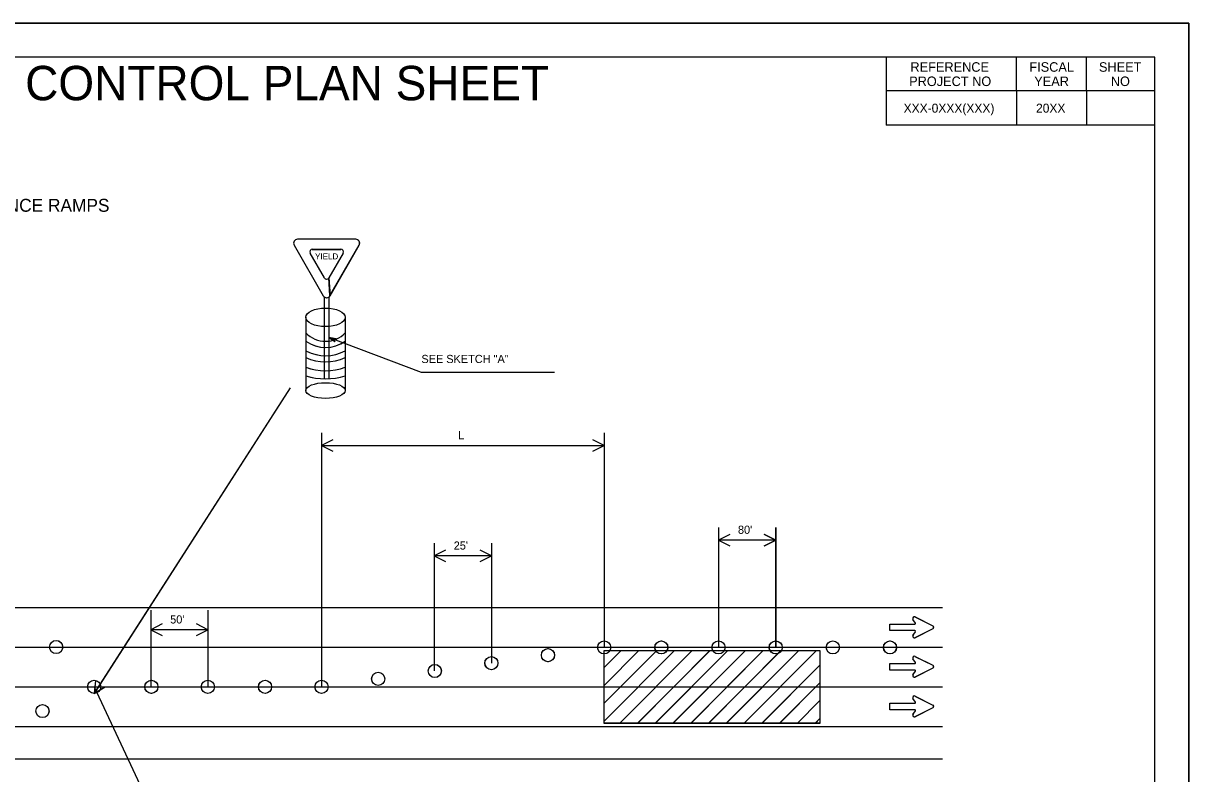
# Model space of a CAD drawing. Extents: x 0 to 34, y 0 to 22.
# Drawn here: x 16.87 to 34, y 10.97 to 22 of the extents above; entities that cross this region are included whole.
import ezdxf

# ---------------------------------------------------------------- set-up
doc = ezdxf.new("R2010")
doc.units = 0
for name, color, linetype in [('ANNO-SHT', 7, 'Continuous'), ('ANNO-TXT', 7, 'Continuous'), ('Default', 7, 'Continuous'), ('Level 1', 7, 'Continuous'), ('PlotBorder', 7, 'Continuous'), ('SHADE-GENERIC', 7, 'Continuous'), ('SHT-BNDRY', 7, 'Continuous'), ('SHT-FENCE', 7, 'Continuous')]:
    doc.layers.add(name, color=color, linetype=linetype)

msp = doc.modelspace()

# ---------------------------------------------------------------- linework, layer by layer
at = {"layer": 'Default'}
for p, q in [((29.554, 21.5), (29.554, 20.501)), ((31.471, 21.006), (31.471, 21.5)), ((32.5, 21.006), (32.5, 21.5)), ((33.5, 21.006), (29.554, 21.006)), ((31.471, 21.006), (31.471, 20.501)), ((32.5, 21.006), (32.5, 20.501)), ((33.5, 20.501), (29.554, 20.501))]:
    msp.add_line(p, q, dxfattribs=at)
at = {"layer": 'Level 1'}
for p, q in [((20.851, 18.739), (21.28, 17.996)), ((21.756, 18.827), (20.903, 18.827)), ((21.118, 18.679), (21.541, 18.679)), ((21.379, 17.996), (21.809, 18.739)), ((21.298, 18.258), (21.087, 18.622)), ((21.573, 18.622), (21.361, 18.258)), ((21.379, 17.996), (21.361, 18.258)), ((21.361, 18.258), (21.379, 17.996)), ((21.291, 17.976), (21.291, 16.786)), ((21.292, 17.976), (21.292, 16.786)), ((21.362, 17.976), (21.362, 16.786)), ((21.363, 17.976), (21.363, 16.786)), ((21.022, 17.679), (21.022, 16.603)), ((21.023, 17.679), (21.023, 16.603)), ((21.602, 17.679), (21.602, 16.603)), ((21.603, 17.679), (21.603, 16.603)), ((21.362, 17.381), (21.451, 17.324)), ((21.466, 17.364), (21.362, 17.381)), ((21.363, 17.381), (21.452, 17.324)), ((21.467, 17.364), (21.363, 17.381)), ((21.419, 17.359), (21.466, 17.364)), ((21.451, 17.324), (21.419, 17.359)), ((21.42, 17.359), (21.467, 17.364)), ((21.452, 17.324), (21.42, 17.359)), ((20.792, 16.643), (17.912, 12.152)), ((20.793, 16.644), (17.913, 12.153)), ((21.254, 15.979), (21.254, 12.249)), ((21.255, 15.979), (21.255, 12.249)), ((25.408, 15.979), (25.408, 12.828)), ((25.409, 15.979), (25.409, 12.828)), ((21.254, 15.794), (25.408, 15.794)), ((21.255, 15.794), (25.409, 15.794)), ((24.337, 15.796), (24.337, 15.794)), ((24.338, 15.796), (24.338, 15.794)), ((25.408, 15.796), (25.408, 15.794)), ((25.409, 15.796), (25.409, 15.794)), ((27.089, 14.591), (27.089, 12.828)), ((27.09, 14.591), (27.09, 12.828)), ((27.929, 14.589), (27.929, 12.828)), ((27.93, 14.589), (27.93, 12.828)), ((27.929, 14.406), (27.089, 14.406)), ((27.93, 14.406), (27.09, 14.406)), ((27.698, 14.406), (27.698, 14.404)), ((27.699, 14.406), (27.699, 14.404)), ((22.91, 14.36), (22.91, 12.481)), ((22.911, 14.36), (22.911, 12.481)), ((23.75, 14.358), (23.75, 12.597)), ((23.751, 14.358), (23.751, 12.597)), ((23.75, 14.174), (22.91, 14.174)), ((23.751, 14.174), (22.911, 14.174)), ((23.52, 14.174), (23.52, 14.173)), ((23.521, 14.175), (23.521, 14.173)), ((23.75, 14.174), (23.75, 13.316)), ((23.751, 14.174), (23.751, 13.316)), ((5.82, 13.412), (30.381, 13.412)), ((5.821, 13.412), (30.382, 13.412)), ((18.743, 13.377), (18.743, 12.249)), ((18.744, 13.377), (18.744, 12.249)), ((19.583, 13.377), (19.583, 12.249)), ((19.584, 13.377), (19.584, 12.249)), ((29.983, 13.186), (29.947, 13.24)), ((29.978, 13.275), (30.239, 13.144)), ((19.583, 13.088), (18.743, 13.088)), ((19.584, 13.088), (18.744, 13.088)), ((29.609, 13.171), (29.976, 13.171)), ((29.609, 13.074), (29.609, 13.171)), ((29.975, 13.074), (29.609, 13.074)), ((29.947, 13.005), (29.983, 13.059)), ((30.239, 13.101), (29.978, 12.97)), ((5.82, 12.833), (30.381, 12.833)), ((5.821, 12.833), (30.382, 12.833)), ((25.408, 12.27), (25.919, 12.782)), ((25.408, 12.008), (26.18, 12.782)), ((25.408, 12.532), (25.657, 12.782)), ((25.408, 11.746), (26.441, 12.782)), ((25.409, 12.27), (25.919, 12.782)), ((25.409, 12.008), (26.181, 12.782)), ((25.409, 12.532), (25.658, 12.782)), ((25.409, 11.746), (26.442, 12.782)), ((25.636, 11.711), (26.702, 12.782)), ((25.637, 11.712), (26.703, 12.782)), ((25.897, 11.711), (26.963, 12.782)), ((25.898, 11.712), (26.964, 12.782)), ((26.158, 11.711), (27.224, 12.782)), ((26.159, 11.712), (27.225, 12.782)), ((26.419, 11.711), (27.485, 12.782)), ((26.42, 11.712), (27.486, 12.782)), ((26.68, 11.711), (27.746, 12.782)), ((26.681, 11.712), (27.747, 12.782)), ((26.941, 11.711), (28.007, 12.782)), ((26.942, 11.712), (28.008, 12.782)), ((27.202, 11.711), (28.269, 12.782)), ((27.203, 11.712), (28.27, 12.782)), ((27.463, 11.711), (28.53, 12.782)), ((27.464, 11.712), (28.531, 12.782)), ((29.978, 12.696), (30.239, 12.565)), ((29.992, 12.688), (29.992, 12.688)), ((29.993, 12.688), (29.993, 12.688)), ((18.242, 12.667), (18.243, 12.666)), ((18.243, 12.667), (18.244, 12.666)), ((27.725, 11.711), (28.579, 12.569)), ((27.726, 11.712), (28.58, 12.569)), ((29.609, 12.592), (29.976, 12.592)), ((29.609, 12.495), (29.609, 12.592)), ((29.983, 12.607), (29.947, 12.661)), ((30.239, 12.522), (29.978, 12.391)), ((29.975, 12.495), (29.609, 12.495)), ((29.947, 12.426), (29.983, 12.48)), ((16.114, 12.249), (30.381, 12.249)), ((16.115, 12.249), (30.382, 12.249)), ((17.913, 12.248), (18.655, 10.654)), ((17.914, 12.248), (18.656, 10.654)), ((27.986, 11.711), (28.579, 12.307)), ((27.987, 11.712), (28.58, 12.307)), ((28.247, 11.711), (28.579, 12.045)), ((28.248, 11.712), (28.58, 12.045)), ((29.609, 12.008), (29.976, 12.008)), ((29.609, 11.911), (29.609, 12.008)), ((29.983, 12.023), (29.947, 12.077)), ((29.978, 12.112), (30.239, 11.981)), ((29.975, 11.911), (29.609, 11.911)), ((29.947, 11.842), (29.983, 11.896)), ((30.239, 11.938), (29.978, 11.807)), ((16.667, 11.665), (30.381, 11.665)), ((16.668, 11.665), (30.382, 11.665)), ((28.508, 11.711), (28.579, 11.783)), ((28.509, 11.712), (28.58, 11.783)), ((16.382, 11.192), (30.381, 11.192)), ((16.383, 11.192), (30.382, 11.192))]:
    msp.add_line(p, q, dxfattribs=at)
for points in [[(24.675, 16.867), (22.721, 16.867), (21.362, 17.381)], [(24.676, 16.867), (22.722, 16.867), (21.363, 17.381)], [(21.42, 15.877), (21.254, 15.794), (21.42, 15.711)], [(21.421, 15.878), (21.255, 15.794), (21.421, 15.711)], [(25.242, 15.711), (25.408, 15.794), (25.242, 15.877)], [(25.243, 15.711), (25.409, 15.794), (25.243, 15.878)], [(27.255, 14.489), (27.089, 14.406), (27.255, 14.322)], [(27.256, 14.489), (27.09, 14.406), (27.256, 14.322)], [(27.762, 14.322), (27.929, 14.406), (27.762, 14.489)], [(27.763, 14.322), (27.93, 14.406), (27.763, 14.489)], [(23.076, 14.258), (22.91, 14.174), (23.076, 14.091)], [(23.077, 14.258), (22.911, 14.175), (23.077, 14.091)], [(23.584, 14.091), (23.75, 14.174), (23.584, 14.258)], [(23.585, 14.091), (23.751, 14.175), (23.585, 14.258)], [(18.909, 13.172), (18.743, 13.088), (18.909, 13.005)], [(18.91, 13.172), (18.744, 13.088), (18.91, 13.005)], [(19.417, 13.005), (19.583, 13.088), (19.417, 13.172)], [(19.418, 13.005), (19.584, 13.088), (19.418, 13.172)], [(17.932, 12.338), (17.912, 12.152), (18.072, 12.248)], [(17.933, 12.338), (17.913, 12.153), (18.073, 12.248)]]:
    msp.add_lwpolyline(points, dxfattribs=at)
for points in [[(25.408, 12.782), (28.579, 12.782), (28.579, 11.711), (25.408, 11.711)], [(25.409, 12.782), (28.58, 12.782), (28.58, 11.712), (25.409, 11.712)]]:
    msp.add_lwpolyline(points, close=True, dxfattribs=at)
for centre, major_axis, start_param, end_param in [((20.903, 18.768), (0, -0.059), 3.141593, 5.235667), ((21.12, 18.642), (0, -0.0369), 3.141593, 5.235667), ((21.54, 18.642), (0, 0.0369), 4.189111, 6.283185), ((21.756, 18.768), (0, 0.059), 4.189111, 6.283185), ((21.33, 18.275), (0, 0.0369), 2.096463, 4.186723), ((21.33, 18.025), (0, 0.059), 2.095424, 4.187761), ((21.311, 17.731), (0, -0.404), 5.484172, 7.091219), ((21.311, 17.731), (0, -0.496), 5.660135, 6.912526), ((21.312, 17.731), (0, -0.404), 5.484172, 7.091219), ((21.312, 17.731), (0, -0.496), 5.660135, 6.912526), ((21.311, 17.731), (0, -0.616), 5.813026, 6.775447), ((21.312, 17.731), (0, -0.616), 5.813026, 6.775447), ((21.311, 17.731), (0, -0.707), 5.861006, 6.709309), ((21.312, 17.731), (0, -0.707), 5.861006, 6.709309), ((21.311, 17.731), (0, -0.838), 5.93013, 6.639415), ((21.311, 17.731), (0, -0.956), 5.975548, 6.593567), ((21.312, 17.731), (0, -0.838), 5.93013, 6.639415), ((21.312, 17.731), (0, -0.956), 5.975548, 6.593567), ((29.967, 13.254), (0, -0.0241), 2.678155, 5.300602), ((29.975, 13.181), (0, 0.00965), 3.141803, 5.301246), ((29.975, 13.065), (0, 0.00965), 4.123952, 6.283395), ((30.228, 13.123), (0, -0.0241), 0.463604, 2.678408), ((29.968, 12.992), (0, -0.0241), 4.124596, 6.747043), ((29.967, 12.674), (0, -0.0241), 2.678155, 5.300602), ((29.975, 12.601), (0, 0.00965), 3.141803, 5.301246), ((30.228, 12.544), (0, -0.0241), 0.463604, 2.678408), ((29.968, 12.413), (0, -0.0241), 4.124596, 6.747043), ((29.975, 12.486), (0, 0.00965), 4.123952, 6.283395), ((29.967, 12.091), (0, -0.0241), 2.678155, 5.300602), ((29.975, 12.018), (0, 0.00965), 3.141803, 5.301246), ((29.968, 11.829), (0, -0.0241), 4.124596, 6.747043), ((29.975, 11.902), (0, 0.00965), 4.123952, 6.283395), ((30.228, 11.96), (0, -0.0241), 0.463604, 2.678408)]:
    msp.add_ellipse(centre, major_axis=major_axis, ratio=0.996122, start_param=start_param, end_param=end_param, dxfattribs=at)
for centre, major_axis, ratio in [((21.312, 17.679), (0.29, 0), 0.471686), ((21.313, 17.679), (0.29, 0), 0.471686), ((21.312, 16.603), (0.29, 0), 0.39714), ((21.313, 16.603), (0.29, 0), 0.39714), ((17.353, 12.833), (0, 0.0965), 0.996122), ((25.409, 12.828), (0, 0.0965), 0.996122), ((26.249, 12.828), (0, 0.0965), 0.996122), ((27.09, 12.828), (0, 0.0965), 0.996122), ((27.93, 12.828), (0, 0.0965), 0.996122), ((28.77, 12.828), (0, 0.0965), 0.996122), ((29.61, 12.828), (0, 0.0965), 0.996122), ((23.751, 12.597), (0, 0.0965), 0.996122), ((24.583, 12.713), (0, 0.0965), 0.996122), ((22.919, 12.481), (0, 0.0965), 0.996122), ((17.913, 12.249), (0, 0.0965), 0.996122), ((18.753, 12.249), (0, 0.0965), 0.996122), ((19.584, 12.249), (0, 0.0965), 0.996122), ((20.424, 12.249), (0, 0.0965), 0.996122), ((21.255, 12.249), (0, 0.0965), 0.996122), ((22.086, 12.365), (0, 0.0965), 0.996122), ((17.152, 11.892), (0, 0.0965), 0.996122)]:
    msp.add_ellipse(centre, major_axis=major_axis, ratio=ratio, dxfattribs=at)
at = {"layer": 'PlotBorder'}
msp.add_lwpolyline([(0, 0), (34, 0), (34, 22), (0, 22)], close=True, dxfattribs=at)
at = {"layer": 'SHADE-GENERIC'}
for p, q in [((20.85, 18.738), (21.279, 17.996)), ((21.755, 18.827), (20.903, 18.827)), ((21.118, 18.678), (21.54, 18.678)), ((21.378, 17.996), (21.808, 18.738)), ((21.297, 18.258), (21.086, 18.622)), ((21.572, 18.622), (21.36, 18.258)), ((21.378, 17.996), (21.36, 18.258)), ((21.36, 18.258), (21.378, 17.996)), ((29.982, 13.186), (29.946, 13.24)), ((29.977, 13.275), (30.238, 13.144)), ((29.608, 13.171), (29.975, 13.171)), ((29.608, 13.074), (29.608, 13.171)), ((29.974, 13.074), (29.608, 13.074)), ((29.946, 13.005), (29.982, 13.059)), ((30.238, 13.101), (29.977, 12.97)), ((29.977, 12.695), (30.238, 12.565)), ((29.608, 12.592), (29.975, 12.592)), ((29.608, 12.495), (29.608, 12.592)), ((29.982, 12.607), (29.946, 12.661)), ((30.238, 12.522), (29.977, 12.391)), ((29.974, 12.495), (29.608, 12.495)), ((29.946, 12.426), (29.982, 12.48)), ((29.608, 12.008), (29.975, 12.008)), ((29.608, 11.911), (29.608, 12.008)), ((29.982, 12.023), (29.946, 12.077)), ((29.977, 12.112), (30.238, 11.981)), ((29.974, 11.911), (29.608, 11.911)), ((29.946, 11.842), (29.982, 11.896)), ((30.238, 11.938), (29.977, 11.807))]:
    msp.add_line(p, q, dxfattribs=at)
for centre, major_axis, start_param, end_param in [((20.902, 18.768), (0, -0.059), 3.141593, 5.235667), ((21.119, 18.642), (0, -0.0369), 3.141593, 5.235667), ((21.539, 18.642), (0, 0.0369), 4.189111, 6.283185), ((21.755, 18.768), (0, 0.059), 4.189111, 6.283185), ((21.329, 18.275), (0, 0.0369), 2.096463, 4.186723), ((21.329, 18.025), (0, 0.059), 2.095424, 4.187761), ((29.967, 13.253), (0, -0.0241), 2.678155, 5.300602), ((29.974, 13.181), (0, 0.00965), 3.141803, 5.301246), ((29.975, 13.065), (0, 0.00965), 4.123952, 6.283395), ((30.227, 13.123), (0, -0.0241), 0.463604, 2.678408), ((29.967, 12.992), (0, -0.0241), 4.124596, 6.747043), ((29.967, 12.674), (0, -0.0241), 2.678155, 5.300602), ((29.974, 12.601), (0, 0.00965), 3.141803, 5.301246), ((30.227, 12.543), (0, -0.0241), 0.463604, 2.678408), ((29.967, 12.413), (0, -0.0241), 4.124596, 6.747043), ((29.975, 12.485), (0, 0.00965), 4.123952, 6.283395), ((29.967, 12.09), (0, -0.0241), 2.678155, 5.300602), ((29.974, 12.017), (0, 0.00965), 3.141803, 5.301246), ((29.967, 11.829), (0, -0.0241), 4.124596, 6.747043), ((29.975, 11.902), (0, 0.00965), 4.123952, 6.283395), ((30.227, 11.96), (0, -0.0241), 0.463604, 2.678408)]:
    msp.add_ellipse(centre, major_axis=major_axis, ratio=0.996122, start_param=start_param, end_param=end_param, dxfattribs=at)
for centre in [(17.352, 12.833), (25.408, 12.828), (26.248, 12.828), (27.089, 12.828), (27.929, 12.828), (28.769, 12.828), (29.609, 12.828), (23.75, 12.597), (24.582, 12.713), (22.918, 12.481), (17.912, 12.249), (18.752, 12.249), (19.583, 12.249), (20.423, 12.249), (21.254, 12.249), (22.087, 12.365), (17.151, 11.892)]:
    msp.add_ellipse(centre, major_axis=(0, 0.0965), ratio=0.996122, dxfattribs=at)
at = {"layer": 'SHT-BNDRY'}
msp.add_lwpolyline([(1.25, 0.5), (33.5, 0.5), (33.5, 21.5), (1.25, 21.5)], close=True, dxfattribs=at)
at = {"layer": 'SHT-FENCE'}
msp.add_lwpolyline([(0, 22), (34, 22), (34, 0), (0, 0)], close=True, dxfattribs=at)

# ---------------------------------------------------------------- texts
at = {"layer": 'ANNO-SHT'}
msp.add_text('TEMPORARY TRAFFIC CONTROL PLAN SHEET', height=0.50546, dxfattribs=at).set_placement((9.387, 20.869))
at = {"layer": 'ANNO-TXT'}
for s, p in [('XXX-0XXX(XXX)', (29.81, 20.687)), ('20XX', (31.756, 20.687))]:
    msp.add_text(s, height=0.132, dxfattribs=at).set_placement(p)
at = {"layer": 'Default'}
for s, p in [('REFERENCE', (29.91, 21.288)), ('FISCAL', (31.658, 21.288)), ('SHEET', (32.681, 21.288)), ('PROJECT NO', (29.891, 21.078)), ('YEAR', (31.73, 21.078)), ('NO', (32.855, 21.078))]:
    msp.add_text(s, height=0.14, dxfattribs=at).set_placement(p)
at = {"layer": 'Level 1'}
for s, height, p in [('TYPICAL SCHEME FOR WORK IN THE VICINITY OF ENTRANCE RAMPS', 0.19, (9.54, 19.23)), ('YIELD', 0.0883, (21.158, 18.53)), ('YIELD', 0.0883, (21.159, 18.53)), ('SEE SKETCH "A"', 0.12, (22.722, 17.007)), ('L', 0.12, (23.262, 15.887)), ("80'", 0.12, (27.375, 14.497)), ("25'", 0.12, (23.197, 14.265)), ("50'", 0.12, (19.029, 13.179))]:
    msp.add_text(s, height=height, dxfattribs=at).set_placement(p)

doc.saveas('drawing.dxf')
